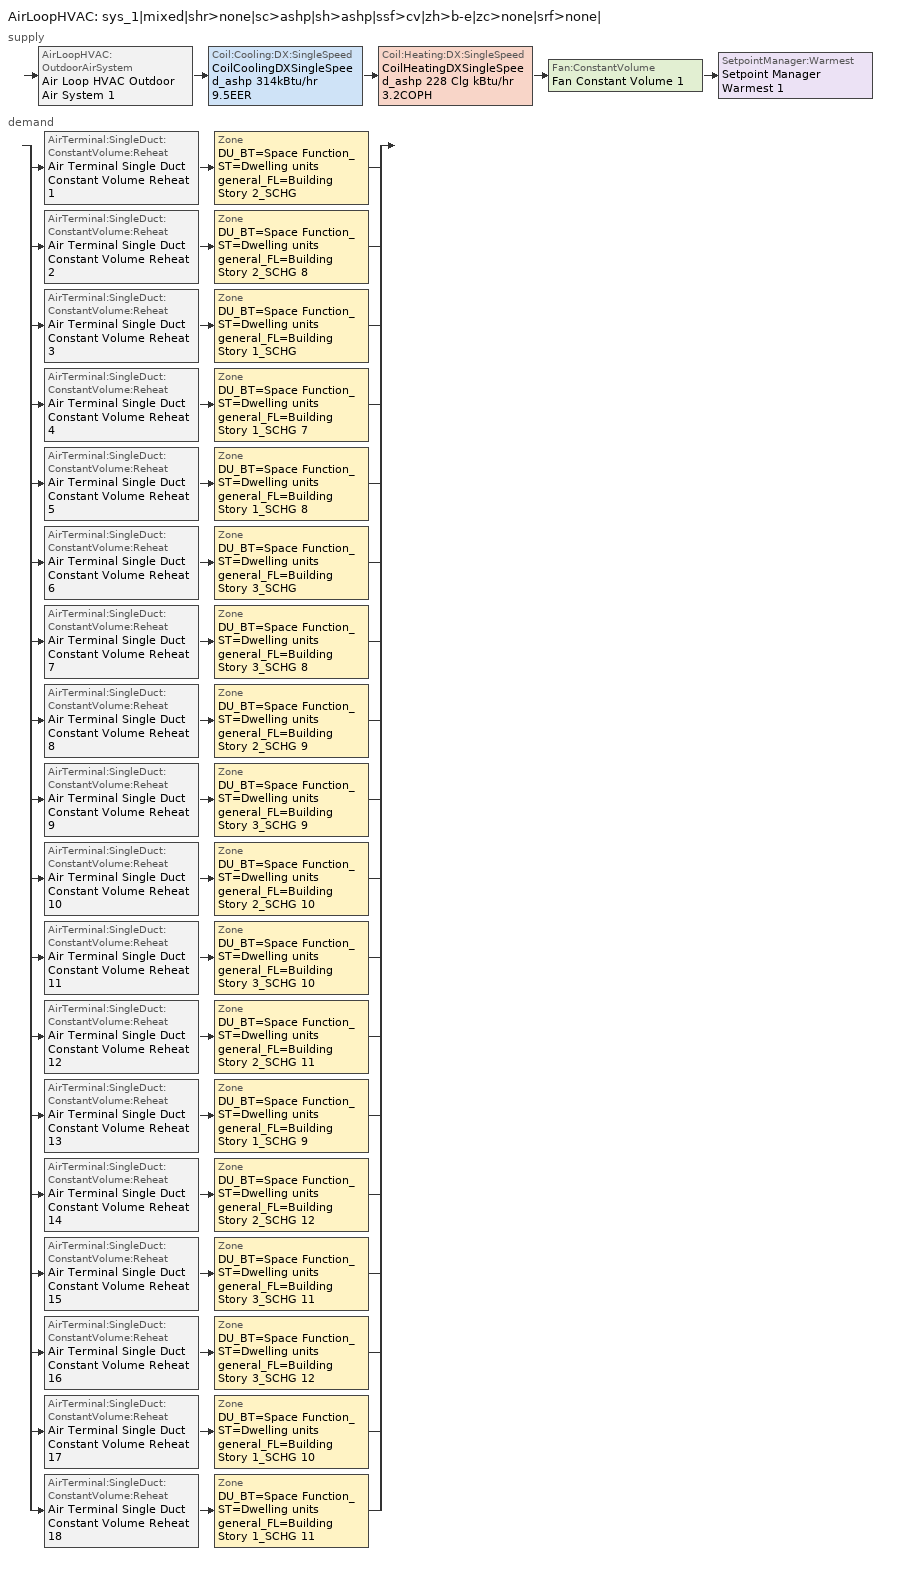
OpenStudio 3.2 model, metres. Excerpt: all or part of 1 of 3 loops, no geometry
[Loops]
AirLoopHVAC 'sys_1|mixed|shr>none|sc>ashp|sh>ashp|ssf>cv|zh>b-e|zc>none|srf>none|'
 supply: AirLoopHVAC:OutdoorAirSystem 'Air Loop HVAC Outdoor Air System 1' > Coil:Cooling:DX:SingleSpeed 'CoilCoolingDXSingleSpeed_ashp 314kBtu/hr 9.5EER' > Coil:Heating:DX:SingleSpeed 'CoilHeatingDXSingleSpeed_ashp 228 Clg kBtu/hr 3.2COPH' > Fan:ConstantVolume 'Fan Constant Volume 1' > SetpointManager:Warmest 'Setpoint Manager Warmest 1'
 demand: split
  | AirTerminal:SingleDuct:ConstantVolume:Reheat 'Air Terminal Single Duct Constant Volume Reheat 1' > Zone 'DU_BT=Space Function_ST=Dwelling units general_FL=Building Story 2_SCHG'
  | AirTerminal:SingleDuct:ConstantVolume:Reheat 'Air Terminal Single Duct Constant Volume Reheat 2' > Zone 'DU_BT=Space Function_ST=Dwelling units general_FL=Building Story 2_SCHG 8'
  | AirTerminal:SingleDuct:ConstantVolume:Reheat 'Air Terminal Single Duct Constant Volume Reheat 3' > Zone 'DU_BT=Space Function_ST=Dwelling units general_FL=Building Story 1_SCHG'
  | AirTerminal:SingleDuct:ConstantVolume:Reheat 'Air Terminal Single Duct Constant Volume Reheat 4' > Zone 'DU_BT=Space Function_ST=Dwelling units general_FL=Building Story 1_SCHG 7'
  | AirTerminal:SingleDuct:ConstantVolume:Reheat 'Air Terminal Single Duct Constant Volume Reheat 5' > Zone 'DU_BT=Space Function_ST=Dwelling units general_FL=Building Story 1_SCHG 8'
  | AirTerminal:SingleDuct:ConstantVolume:Reheat 'Air Terminal Single Duct Constant Volume Reheat 6' > Zone 'DU_BT=Space Function_ST=Dwelling units general_FL=Building Story 3_SCHG'
  | AirTerminal:SingleDuct:ConstantVolume:Reheat 'Air Terminal Single Duct Constant Volume Reheat 7' > Zone 'DU_BT=Space Function_ST=Dwelling units general_FL=Building Story 3_SCHG 8'
  | AirTerminal:SingleDuct:ConstantVolume:Reheat 'Air Terminal Single Duct Constant Volume Reheat 8' > Zone 'DU_BT=Space Function_ST=Dwelling units general_FL=Building Story 2_SCHG 9'
  | AirTerminal:SingleDuct:ConstantVolume:Reheat 'Air Terminal Single Duct Constant Volume Reheat 9' > Zone 'DU_BT=Space Function_ST=Dwelling units general_FL=Building Story 3_SCHG 9'
  | AirTerminal:SingleDuct:ConstantVolume:Reheat 'Air Terminal Single Duct Constant Volume Reheat 10' > Zone 'DU_BT=Space Function_ST=Dwelling units general_FL=Building Story 2_SCHG 10'
  | AirTerminal:SingleDuct:ConstantVolume:Reheat 'Air Terminal Single Duct Constant Volume Reheat 11' > Zone 'DU_BT=Space Function_ST=Dwelling units general_FL=Building Story 3_SCHG 10'
  | AirTerminal:SingleDuct:ConstantVolume:Reheat 'Air Terminal Single Duct Constant Volume Reheat 12' > Zone 'DU_BT=Space Function_ST=Dwelling units general_FL=Building Story 2_SCHG 11'
  | AirTerminal:SingleDuct:ConstantVolume:Reheat 'Air Terminal Single Duct Constant Volume Reheat 13' > Zone 'DU_BT=Space Function_ST=Dwelling units general_FL=Building Story 1_SCHG 9'
  | AirTerminal:SingleDuct:ConstantVolume:Reheat 'Air Terminal Single Duct Constant Volume Reheat 14' > Zone 'DU_BT=Space Function_ST=Dwelling units general_FL=Building Story 2_SCHG 12'
  | AirTerminal:SingleDuct:ConstantVolume:Reheat 'Air Terminal Single Duct Constant Volume Reheat 15' > Zone 'DU_BT=Space Function_ST=Dwelling units general_FL=Building Story 3_SCHG 11'
  | AirTerminal:SingleDuct:ConstantVolume:Reheat 'Air Terminal Single Duct Constant Volume Reheat 16' > Zone 'DU_BT=Space Function_ST=Dwelling units general_FL=Building Story 3_SCHG 12'
  | AirTerminal:SingleDuct:ConstantVolume:Reheat 'Air Terminal Single Duct Constant Volume Reheat 17' > Zone 'DU_BT=Space Function_ST=Dwelling units general_FL=Building Story 1_SCHG 10'
  | AirTerminal:SingleDuct:ConstantVolume:Reheat 'Air Terminal Single Duct Constant Volume Reheat 18' > Zone 'DU_BT=Space Function_ST=Dwelling units general_FL=Building Story 1_SCHG 11'
[Sizing:Zone] Zone Cooling Design Supply Air Temperature Input Method=TemperatureDifference; Zone Cooling Design Supply Air Temperature {C}=14; Zone Cooling Design Supply Air Temperature Difference {deltaC}=11; Zone Heating Design Supply Air Temperature Input Method=TemperatureDifference; Zone Heating Design Supply Air Temperature {C}=40; Zone Heating Design Supply Air Temperature Difference {deltaC}=21; Zone Cooling Design Supply Air Humidity Ratio {kg-H2O/kg-air}=0.0085; Zone Heating Design Supply Air Humidity Ratio {kg-H2O/kg-air}=0.008; Zone Heating Sizing Factor=1.3; Zone Cooling Sizing Factor=1; Cooling Design Air Flow Method=DesignDay; Heating Design Air Flow Method=DesignDay; Account for Dedicated Outdoor Air System=No; Dedicated Outdoor Air System Control Strategy=NeutralSupplyAir; Dedicated Outdoor Air Low Setpoint Temperature for Design {C}=autosize; Dedicated Outdoor Air High Setpoint Temperature for Design {C}=autosize
DU_BT=Space Function_ST=Dwelling units general_FL=Building Story 2_SCHG; DU_BT=Space Function_ST=Dwelling units general_FL=Building Story 2_SCHG 8; DU_BT=Space Function_ST=Dwelling units general_FL=Building Story 1_SCHG; DU_BT=Space Function_ST=Dwelling units general_FL=Building Story 1_SCHG 7; DU_BT=Space Function_ST=Dwelling units general_FL=Building Story 1_SCHG 8; DU_BT=Space Function_ST=Dwelling units general_FL=Building Story 3_SCHG; DU_BT=Space Function_ST=Dwelling units general_FL=Building Story 3_SCHG 8; DU_BT=Space Function_ST=Dwelling units general_FL=Building Story 2_SCHG 9; DU_BT=Space Function_ST=Dwelling units general_FL=Building Story 3_SCHG 9; DU_BT=Space Function_ST=Dwelling units general_FL=Building Story 2_SCHG 10; DU_BT=Space Function_ST=Dwelling units general_FL=Building Story 3_SCHG 10; DU_BT=Space Function_ST=Dwelling units general_FL=Building Story 2_SCHG 11; DU_BT=Space Function_ST=Dwelling units general_FL=Building Story 1_SCHG 9; DU_BT=Space Function_ST=Dwelling units general_FL=Building Story 2_SCHG 12; DU_BT=Space Function_ST=Dwelling units general_FL=Building Story 3_SCHG 11; DU_BT=Space Function_ST=Dwelling units general_FL=Building Story 3_SCHG 12; DU_BT=Space Function_ST=Dwelling units general_FL=Building Story 1_SCHG 10; DU_BT=Space Function_ST=Dwelling units general_FL=Building Story 1_SCHG 11
[Zone equipment]
DU_BT=Space Function_ST=Dwelling units general_FL=Building Story 2_SCHG: Zone HVAC Baseboard Convective Electric 1, Air Terminal Single Duct Constant Volume Reheat 1
DU_BT=Space Function_ST=Dwelling units general_FL=Building Story 2_SCHG 8: Zone HVAC Baseboard Convective Electric 2, Air Terminal Single Duct Constant Volume Reheat 2
DU_BT=Space Function_ST=Dwelling units general_FL=Building Story 1_SCHG: Zone HVAC Baseboard Convective Electric 3, Air Terminal Single Duct Constant Volume Reheat 3
DU_BT=Space Function_ST=Dwelling units general_FL=Building Story 1_SCHG 7: Zone HVAC Baseboard Convective Electric 4, Air Terminal Single Duct Constant Volume Reheat 4
DU_BT=Space Function_ST=Dwelling units general_FL=Building Story 1_SCHG 8: Zone HVAC Baseboard Convective Electric 5, Air Terminal Single Duct Constant Volume Reheat 5
DU_BT=Space Function_ST=Dwelling units general_FL=Building Story 3_SCHG: Zone HVAC Baseboard Convective Electric 6, Air Terminal Single Duct Constant Volume Reheat 6
DU_BT=Space Function_ST=Dwelling units general_FL=Building Story 3_SCHG 8: Zone HVAC Baseboard Convective Electric 7, Air Terminal Single Duct Constant Volume Reheat 7
DU_BT=Space Function_ST=Dwelling units general_FL=Building Story 2_SCHG 9: Zone HVAC Baseboard Convective Electric 8, Air Terminal Single Duct Constant Volume Reheat 8
DU_BT=Space Function_ST=Dwelling units general_FL=Building Story 3_SCHG 9: Zone HVAC Baseboard Convective Electric 9, Air Terminal Single Duct Constant Volume Reheat 9
DU_BT=Space Function_ST=Dwelling units general_FL=Building Story 2_SCHG 10: Zone HVAC Baseboard Convective Electric 10, Air Terminal Single Duct Constant Volume Reheat 10
DU_BT=Space Function_ST=Dwelling units general_FL=Building Story 3_SCHG 10: Zone HVAC Baseboard Convective Electric 11, Air Terminal Single Duct Constant Volume Reheat 11
DU_BT=Space Function_ST=Dwelling units general_FL=Building Story 2_SCHG 11: Zone HVAC Baseboard Convective Electric 12, Air Terminal Single Duct Constant Volume Reheat 12
DU_BT=Space Function_ST=Dwelling units general_FL=Building Story 1_SCHG 9: Zone HVAC Baseboard Convective Electric 13, Air Terminal Single Duct Constant Volume Reheat 13
DU_BT=Space Function_ST=Dwelling units general_FL=Building Story 2_SCHG 12: Zone HVAC Baseboard Convective Electric 14, Air Terminal Single Duct Constant Volume Reheat 14
DU_BT=Space Function_ST=Dwelling units general_FL=Building Story 3_SCHG 11: Zone HVAC Baseboard Convective Electric 15, Air Terminal Single Duct Constant Volume Reheat 15
DU_BT=Space Function_ST=Dwelling units general_FL=Building Story 3_SCHG 12: Zone HVAC Baseboard Convective Electric 16, Air Terminal Single Duct Constant Volume Reheat 16
DU_BT=Space Function_ST=Dwelling units general_FL=Building Story 1_SCHG 10: Zone HVAC Baseboard Convective Electric 17, Air Terminal Single Duct Constant Volume Reheat 17
DU_BT=Space Function_ST=Dwelling units general_FL=Building Story 1_SCHG 11: Zone HVAC Baseboard Convective Electric 18, Air Terminal Single Duct Constant Volume Reheat 18
[AirLoopHVAC]
sys_1|mixed|shr>none|sc>ashp|sh>ashp|ssf>cv|zh>b-e|zc>none|srf>none|: Availability Schedule=sys_1|mixed|shr>none|sc>ashp|sh>ashp|ssf>cv|zh>b-e|zc>none|srf>none| Occ Sch; Design Supply Air Flow Rate {m3/s}=autosize; Design Return Air Flow Fraction of Supply Air Flow=1
[Sizing:System]
sys_1|mixed|shr>none|sc>ashp|sh>ashp|ssf>cv|zh>b-e|zc>none|srf>none|: Type of Load to Size On=Total; Design Outdoor Air Flow Rate {m3/s}=Autosize; Central Heating Maximum System Air Flow Ratio=1; Preheat Design Temperature {C}=7; Preheat Design Humidity Ratio {kg-H2O/kg-Air}=0.008; Precool Design Temperature {C}=13; Precool Design Humidity Ratio {kg-H2O/kg-Air}=0.008; Central Cooling Design Supply Air Temperature {C}=13; Central Heating Design Supply Air Temperature {C}=43; Sizing Option=NonCoincident; 100% Outdoor Air in Cooling=Yes; 100% Outdoor Air in Heating=Yes; Central Cooling Design Supply Air Humidity Ratio {kg-H2O/kg-Air}=0.0085; Central Heating Design Supply Air Humidity Ratio {kg-H2O/kg-Air}=0.008; Cooling Design Air Flow Method=DesignDay; Cooling Design Air Flow Rate {m3/s}=0; Heating Design Air Flow Method=DesignDay; Heating Design Air Flow Rate {m3/s}=0; System Outdoor Air Method=ZoneSum; Zone Maximum Outdoor Air Fraction=1; Cooling Supply Air Flow Rate Per Floor Area {m3/s-m2}=0.00996765; Cooling Fraction of Autosized Cooling Supply Air Flow Rate=1; Cooling Supply Air Flow Rate Per Unit Cooling Capacity {m3/s-W}=3.94755e-05; Heating Supply Air Flow Rate Per Floor Area {m3/s-m2}=0.00996765; Heating Fraction of Autosized Heating Supply Air Flow Rate=1; Heating Fraction of Autosized Cooling Supply Air Flow Rate=1; Heating Supply Air Flow Rate Per Unit Heating Capacity {m3/s-W}=3.15882e-05; Cooling Design Capacity Method=CoolingDesignCapacity; Cooling Design Capacity {W}=autosize; Cooling Design Capacity Per Floor Area {W/m2}=234.7; Fraction of Autosized Cooling Design Capacity=1; Heating Design Capacity Method=HeatingDesignCapacity; Heating Design Capacity {W}=autosize; Heating Design Capacity Per Floor Area {W/m2}=157; Fraction of Autosized Heating Design Capacity=1; Central Cooling Capacity Control Method=OnOff
[Fan:ConstantVolume]
Fan Constant Volume 1: Availability Schedule=Always On Discrete; Fan Total Efficiency=0.39975; Pressure Rise {Pa}=640; Maximum Flow Rate {m3/s}=AutoSize; Motor Efficiency=0.615
[Coil:Heating:DX:SingleSpeed]
CoilHeatingDXSingleSpeed_ashp 228 Clg kBtu/hr 3.2COPH: Availability Schedule=Always On Discrete; Rated Total Heating Capacity {W}=66695.8; Rated COP {W/W}=3.50618; Rated Air Flow Rate {m3/s}=Autosize; Rated Supply Fan Power Per Volume Flow Rate {W/(m3/s)}=773.3; Total Heating Capacity Function of Temperature Curve=DXHEAT-NECB2011-REF-CAPFT; Total Heating Capacity Function of Flow Fraction Curve=DXHEAT-NECB2011-REF-CAPFFLOW; Energy Input Ratio Function of Temperature Curve=DXHEAT-NECB2011-REF-EIRFT; Energy Input Ratio Function of Flow Fraction Curve=DXHEAT-NECB2011-REF-EIRFFLOW; Part Load Fraction Correlation Curve=DXHEAT-NECB2011-REF-PLFFPLR; Minimum Outdoor Dry-Bulb Temperature for Compressor Operation {C}=-10; Defrost Strategy=Resistive; Defrost Control=Timed; Defrost Time Period Fraction=0.166667; Resistive Defrost Heater Capacity {W}=2000
[Coil:Cooling:DX:SingleSpeed]
CoilCoolingDXSingleSpeed_ashp 314kBtu/hr 9.5EER: Availability Schedule=Always On Discrete; Rated Total Cooling Capacity {W}=autosize; Rated Sensible Heat Ratio=autosize; Rated COP {W/W}=3.2994; Rated Air Flow Rate {m3/s}=autosize; Rated Evaporator Fan Power Per Volume Flow Rate {W/(m3/s)}=773.3; Total Cooling Capacity Function of Temperature Curve=DXCOOL-NECB2011-REF-CAPFT; Total Cooling Capacity Function of Flow Fraction Curve=DXCOOL-NECB2011-REF-CAPFFLOW; Energy Input Ratio Function of Temperature Curve=DXCOOL-NECB2011-REF-COOLEIRFT; Energy Input Ratio Function of Flow Fraction Curve=DXCOOL-NECB2011-REF-COOLEIRFFLOW; Part Load Fraction Correlation Curve=DXCOOL-NECB2011-REF-COOLPLFFPLR; Minimum Outdoor Dry-Bulb Temperature for Compressor Operation {C}=-25; Condenser Type=AirCooled; Evaporative Condenser Effectiveness=0; Evaporative Condenser Air Flow Rate {m3/s}=Autosize; Evaporative Condenser Pump Rated Power Consumption {W}=Autosize; Crankcase Heater Capacity {W}=0; Maximum Outdoor Dry-Bulb Temperature for Crankcase Heater Operation {C}=0; Basin Heater Capacity {W/K}=0; Basin Heater Setpoint Temperature {C}=10
[Controller:OutdoorAir]
Controller Outdoor Air 1: Minimum Outdoor Air Flow Rate {m3/s}=autosize; Maximum Outdoor Air Flow Rate {m3/s}=Autosize; Economizer Control Type=DifferentialEnthalpy; Economizer Control Action Type=ModulateFlow; Lockout Type=NoLockout; Minimum Limit Type=FixedMinimum; Minimum Outdoor Air Schedule=sys_1|mixed|shr>none|sc>ashp|sh>ashp|ssf>cv|zh>b-e|zc>none|srf>none| Occ Sch; Controller Mechanical Ventilation=Controller Mechanical Ventilation 1; High Humidity Control=No; Heat Recovery Bypass Control Type=BypassWhenWithinEconomizerLimits
[Controller:MechanicalVentilation]
Controller Mechanical Ventilation 1: Availability Schedule=Always On Discrete; System Outdoor Air Method=ZoneSum
[AirLoopHVAC:OutdoorAirSystem]
Air Loop HVAC Outdoor Air System 1: Controller=Controller Outdoor Air 1
[SetpointManager:Warmest]
Setpoint Manager Warmest 1: Control Variable=Temperature; Minimum Setpoint Temperature {C}=13; Maximum Setpoint Temperature {C}=20; Strategy=MaximumTemperature
[ZoneHVAC:Baseboard:Convective:Electric] Availability Schedule=Always On Discrete; Nominal Capacity {W}=autosize; Efficiency=1
Zone HVAC Baseboard Convective Electric 1; Zone HVAC Baseboard Convective Electric 2; Zone HVAC Baseboard Convective Electric 3; Zone HVAC Baseboard Convective Electric 4; Zone HVAC Baseboard Convective Electric 5; Zone HVAC Baseboard Convective Electric 6; Zone HVAC Baseboard Convective Electric 7; Zone HVAC Baseboard Convective Electric 8; Zone HVAC Baseboard Convective Electric 9; Zone HVAC Baseboard Convective Electric 10; Zone HVAC Baseboard Convective Electric 11; Zone HVAC Baseboard Convective Electric 12; Zone HVAC Baseboard Convective Electric 13; Zone HVAC Baseboard Convective Electric 14; Zone HVAC Baseboard Convective Electric 15; Zone HVAC Baseboard Convective Electric 16; Zone HVAC Baseboard Convective Electric 17; Zone HVAC Baseboard Convective Electric 18
[Coil:Heating:Gas] Availability Schedule=Always On Discrete; Gas Burner Efficiency=0.924; Nominal Capacity {W}=AutoSize; Parasitic Electric Load {W}=0; Part Load Fraction Correlation Curve=FURNACE-EFFPLR-NECB2011; Parasitic Gas Load {W}=0
Coil Heating Gas 1; Coil Heating Gas 2; Coil Heating Gas 3; Coil Heating Gas 4; Coil Heating Gas 5; Coil Heating Gas 6; Coil Heating Gas 7; Coil Heating Gas 8; Coil Heating Gas 9; Coil Heating Gas 10; Coil Heating Gas 11; Coil Heating Gas 12; Coil Heating Gas 13; Coil Heating Gas 14; Coil Heating Gas 15; Coil Heating Gas 16; Coil Heating Gas 17; Coil Heating Gas 18
[AirTerminal:SingleDuct:ConstantVolume:Reheat] Availability Schedule=Always On Discrete; Maximum Air Flow Rate {m3/s}=autosize; Maximum Hot Water or Steam Flow Rate {m3/s}=autosize; Minimum Hot Water or Steam Flow Rate {m3/s}=0; Convergence Tolerance=0.001; Maximum Reheat Air Temperature {C}=35
Name | Reheat Coil
Air Terminal Single Duct Constant Volume Reheat 1 | Coil Heating Gas 1
Air Terminal Single Duct Constant Volume Reheat 2 | Coil Heating Gas 2
Air Terminal Single Duct Constant Volume Reheat 3 | Coil Heating Gas 3
Air Terminal Single Duct Constant Volume Reheat 4 | Coil Heating Gas 4
Air Terminal Single Duct Constant Volume Reheat 5 | Coil Heating Gas 5
Air Terminal Single Duct Constant Volume Reheat 6 | Coil Heating Gas 6
Air Terminal Single Duct Constant Volume Reheat 7 | Coil Heating Gas 7
Air Terminal Single Duct Constant Volume Reheat 8 | Coil Heating Gas 8
Air Terminal Single Duct Constant Volume Reheat 9 | Coil Heating Gas 9
Air Terminal Single Duct Constant Volume Reheat 10 | Coil Heating Gas 10
Air Terminal Single Duct Constant Volume Reheat 11 | Coil Heating Gas 11
Air Terminal Single Duct Constant Volume Reheat 12 | Coil Heating Gas 12
Air Terminal Single Duct Constant Volume Reheat 13 | Coil Heating Gas 13
Air Terminal Single Duct Constant Volume Reheat 14 | Coil Heating Gas 14
Air Terminal Single Duct Constant Volume Reheat 15 | Coil Heating Gas 15
Air Terminal Single Duct Constant Volume Reheat 16 | Coil Heating Gas 16
Air Terminal Single Duct Constant Volume Reheat 17 | Coil Heating Gas 17
Air Terminal Single Duct Constant Volume Reheat 18 | Coil Heating Gas 18
[Schedule:Day]
sys_1|mixed|shr>none|sc>ashp|sh>ashp|ssf>cv|zh>b-e|zc>none|srf>none| Occ Sch Default; sys_1|mixed|shr>none|sc>ashp|sh>ashp|ssf>cv|zh>b-e|zc>none|srf>none| Occ Sch Winter Design Day; sys_1|mixed|shr>none|sc>ashp|sh>ashp|ssf>cv|zh>b-e|zc>none|srf>none| Occ Sch Summer Design Day: 24, 0, 1
[Schedule:Ruleset]
sys_1|mixed|shr>none|sc>ashp|sh>ashp|ssf>cv|zh>b-e|zc>none|srf>none| Occ Sch: Default Day Schedule=sys_1|mixed|shr>none|sc>ashp|sh>ashp|ssf>cv|zh>b-e|zc>none|srf>none| Occ Sch Default; Summer Design Day Schedule=sys_1|mixed|shr>none|sc>ashp|sh>ashp|ssf>cv|zh>b-e|zc>none|srf>none| Occ Sch Summer Design Day; Winter Design Day Schedule=sys_1|mixed|shr>none|sc>ashp|sh>ashp|ssf>cv|zh>b-e|zc>none|srf>none| Occ Sch Winter Design Day
[Schedule:Constant]
Always On Discrete: Value=1
[Curve:Cubic]
Name | Coefficient1 Constant | Coefficient2 x | Coefficient3 x**2 | Coefficient4 x**3 | Minimum Value of x | Maximum Value of x
DXHEAT-NECB2011-REF-CAPFT | 0.729009 | 0.0319275 | 0.000136404 | -8.748e-06 | -20 | 20
DXHEAT-NECB2011-REF-CAPFFLOW | 0.84 | 0.16 | 0 | 0 | 0.5 | 1.5
DXHEAT-NECB2011-REF-EIRFT | 1.2183 | -0.03612 | 0.00142 | -2.68e-05 | -20 | 20
DXHEAT-NECB2011-REF-PLFFPLR | 0.3696 | 2.3362 | -2.9577 | 1.2596 | 0.7 | 1
DXCOOL-NECB2011-REF-COOLPLFFPLR | 0.0277 | 4.9151 | -8.184 | 4.2702 | 0.7 | 1
FURNACE-EFFPLR-NECB2011 | 0.722 | 0.8211 | -1.0396 | 0.5 | 0 | 1
[Curve:Quadratic]
Name | Coefficient1 Constant | Coefficient2 x | Coefficient3 x**2 | Minimum Value of x | Maximum Value of x
DXHEAT-NECB2011-REF-EIRFFLOW | 1.3824 | -0.4336 | 0.0512 | 0 | 1
DXCOOL-NECB2011-REF-CAPFFLOW | 0.8 | 0.2 | 0 | 0.5 | 1.5
DXCOOL-NECB2011-REF-COOLEIRFFLOW | 1.1552 | -0.1808 | 0.0256 | 0.5 | 1.5
[Curve:Biquadratic] Minimum Value of x=13; Maximum Value of x=24; Minimum Value of y=24; Maximum Value of y=46
Name | Coefficient1 Constant | Coefficient2 x | Coefficient3 x**2 | Coefficient4 y | Coefficient5 y**2 | Coefficient6 x*y
DXCOOL-NECB2011-REF-CAPFT | 0.867905 | 0.0142459 | 0.00055436 | -0.0075575 | 3.3e-05 | -0.0001918
DXCOOL-NECB2011-REF-COOLEIRFT | 0.114171 | 0.0281822 | -0.0004199 | 0.0214108 | 0.000161028 | -0.000679104
